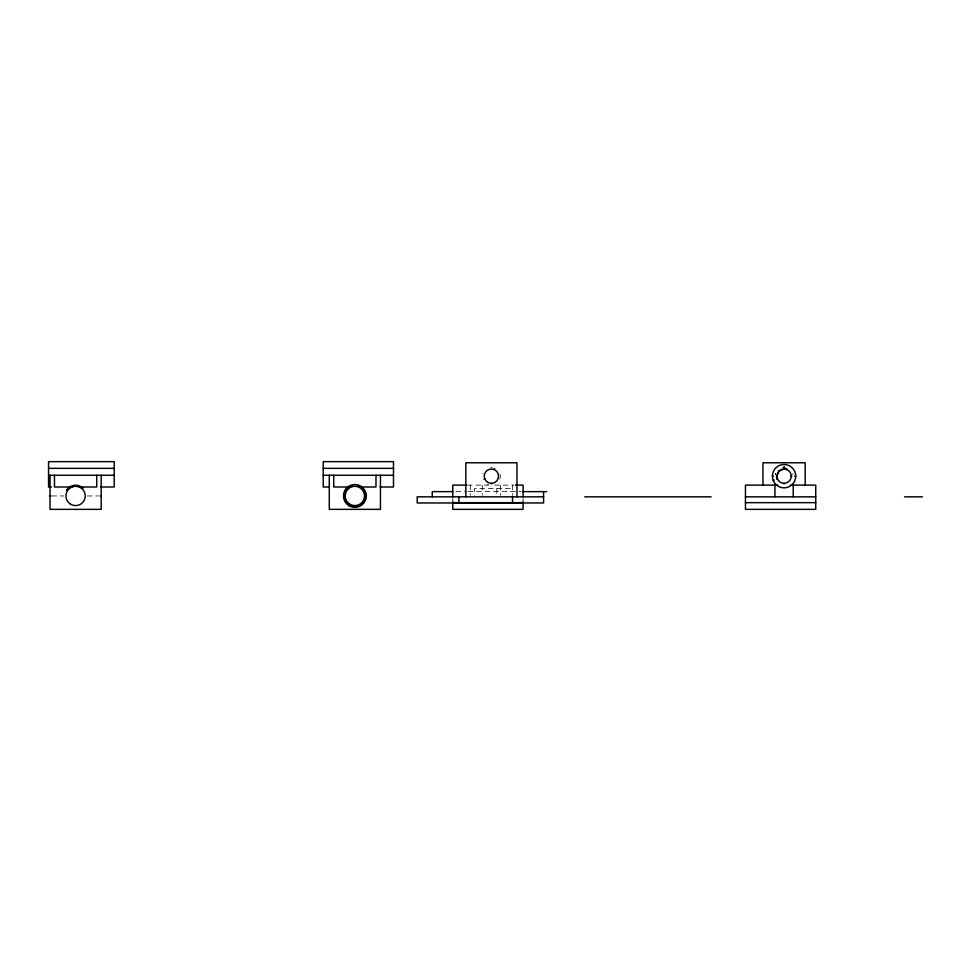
<?xml version="1.0" encoding="UTF-8"?>
<svg xmlns="http://www.w3.org/2000/svg" width="971" height="971" viewBox="0 0 971 971"><rect width="100%" height="100%" fill="white"/><g stroke="black" fill="none" stroke-linecap="round" stroke-linejoin="round"><path stroke-width="0.73" stroke-dasharray="4.86 3.64" d="M775.307 474.431L775.671 473.132M783.002 467.306L785.017 467.282M783.682 467.245L784.35 467.245M467.33 485.112L488.668 485.112M494.652 485.112L514.096 485.112M510.236 488.462L474.625 488.462L474.625 495.441M455.921 491.629L466.517 491.629M468.034 491.629L521.002 491.629M51.876 495.95L63.94 495.95M87.244 495.95L98.387 495.95M784.107 466.165L784.119 467.233M523.066 498.293L523.066 501.776M512.518 485.112L512.518 495.368M500.538 485.112L500.538 495.368M496.836 488.462L496.836 495.441M482.271 485.112L482.271 495.368M470.292 485.112L470.292 495.368M452.789 498.293L452.789 501.776M500.138 474.273A8.933 8.933 0 0 1 498.888 481.058M488.231 484.529A8.933 8.933 0 0 1 487.612 484.262M482.854 473.557A8.933 8.933 0 0 1 483 473.132M490.549 467.282A8.933 8.933 0 0 1 492.333 467.282M775.295 474.552A8.933 8.933 0 0 1 775.538 473.557M782.808 467.33A8.933 8.933 0 0 1 785.345 467.33M792.652 473.63A8.933 8.933 0 0 1 792.87 474.552"/><path stroke-width="1.46" d="M776.679 479.176L777.431 478.8C774.919 473.326 781.23 467.015 786.704 469.527L786.971 468.981M791.899 476.178L791.231 476.178A7.149 7.149 0 0 0 784.083 469.017L784.095 468.495M784.083 483.995L784.083 483.327A7.149 7.149 0 0 1 776.934 476.178L779.021 471.117L784.083 469.017M494.033 469.527L494.555 468.471M66.781 489.845L66.514 490.234A10.73 10.73 0 0 1 83.057 488.231L82.753 487.964M484.007 479.176L484.76 478.8M773.232 480.463L774.105 480.172M776.29 476.191L776.934 476.178M48.55 468.35L114.214 468.35M323.209 468.35L393.486 468.35M48.55 475.28L114.214 475.28M323.209 475.28L393.486 475.28M794.715 476.178L795.735 476.178A11.664 11.664 0 0 1 778.244 486.277A11.664 11.664 0 0 1 778.244 466.068A11.664 11.664 0 0 1 795.735 476.178M466.238 485.112L452.789 485.112L452.789 496.836M515.395 485.112L523.066 485.112L523.066 496.836M777.747 485.112L745.461 485.112L745.461 509.35L815.737 509.35L815.737 485.112L790.406 485.112M51.572 487.005L48.55 487.005L48.55 461.65L114.214 461.65L114.214 487.005L100.838 487.005M71.951 487.005L54.485 487.005L54.485 475.28M329.278 487.005L323.209 487.005L323.209 461.65L393.486 461.65L393.486 487.005L380.11 487.005M348.941 487.005L333.745 487.005L333.745 475.28M360.787 487.005L375.971 487.005L375.971 475.28M452.789 491.629L432.253 491.629L432.253 496.836M522.519 491.629L546.734 491.629M50.019 495.95L50.941 495.95M100.244 495.95L101.178 495.95M543.59 496.836L417.19 496.836L417.19 502.966L543.59 502.966L543.59 491.629M584.748 496.836L711.16 496.836M745.461 496.836L815.737 496.836M904.571 496.836L922.45 496.836M452.789 502.65L523.066 502.65M745.461 502.65L815.737 502.65M772.418 476.178L773.389 476.191M79.84 487.272L79.246 487.005L96.712 487.005L96.712 475.28M778.341 470.437L779.021 471.117M805.19 485.112L805.19 462.766L762.963 462.766L762.963 485.112M793.21 485.112L793.21 496.836M774.943 485.112L774.943 496.836M523.066 501.776L523.066 509.35L452.789 509.35L452.789 501.776M516.985 496.836L516.985 462.766L465.825 462.766L465.825 496.836M512.542 496.836L512.542 502.966M491.399 483.327L491.399 483.995M458.919 496.836L458.919 502.966M380.45 475.28L380.45 509.35L329.278 509.35L329.278 475.28M101.178 475.28L101.178 509.35L50.019 509.35L50.019 475.28M358.02 485.694A10.73 10.73 0 0 1 363.567 502.201A10.73 10.73 0 0 1 346.161 502.201A10.73 10.73 0 0 1 351.696 485.694M791.231 476.178A7.149 7.149 0 0 1 784.083 483.327M70.13 503.9A9.649 9.649 0 0 0 85.217 496.703A9.649 9.649 0 0 0 71.441 487.236A9.649 9.649 0 0 0 70.13 503.9M349.402 503.9A9.649 9.649 0 0 0 364.489 496.703A9.649 9.649 0 0 0 350.713 487.236A9.649 9.649 0 0 0 349.402 503.9M348.892 505.66A11.409 11.409 0 0 0 366.261 496.254A11.409 11.409 0 0 0 349.426 485.913A11.409 11.409 0 0 0 348.892 505.66M487.83 482.369A7.149 7.149 0 0 0 498.548 476.178A7.149 7.149 0 0 0 487.83 469.976A7.149 7.149 0 0 0 487.83 482.369"/></g></svg>
